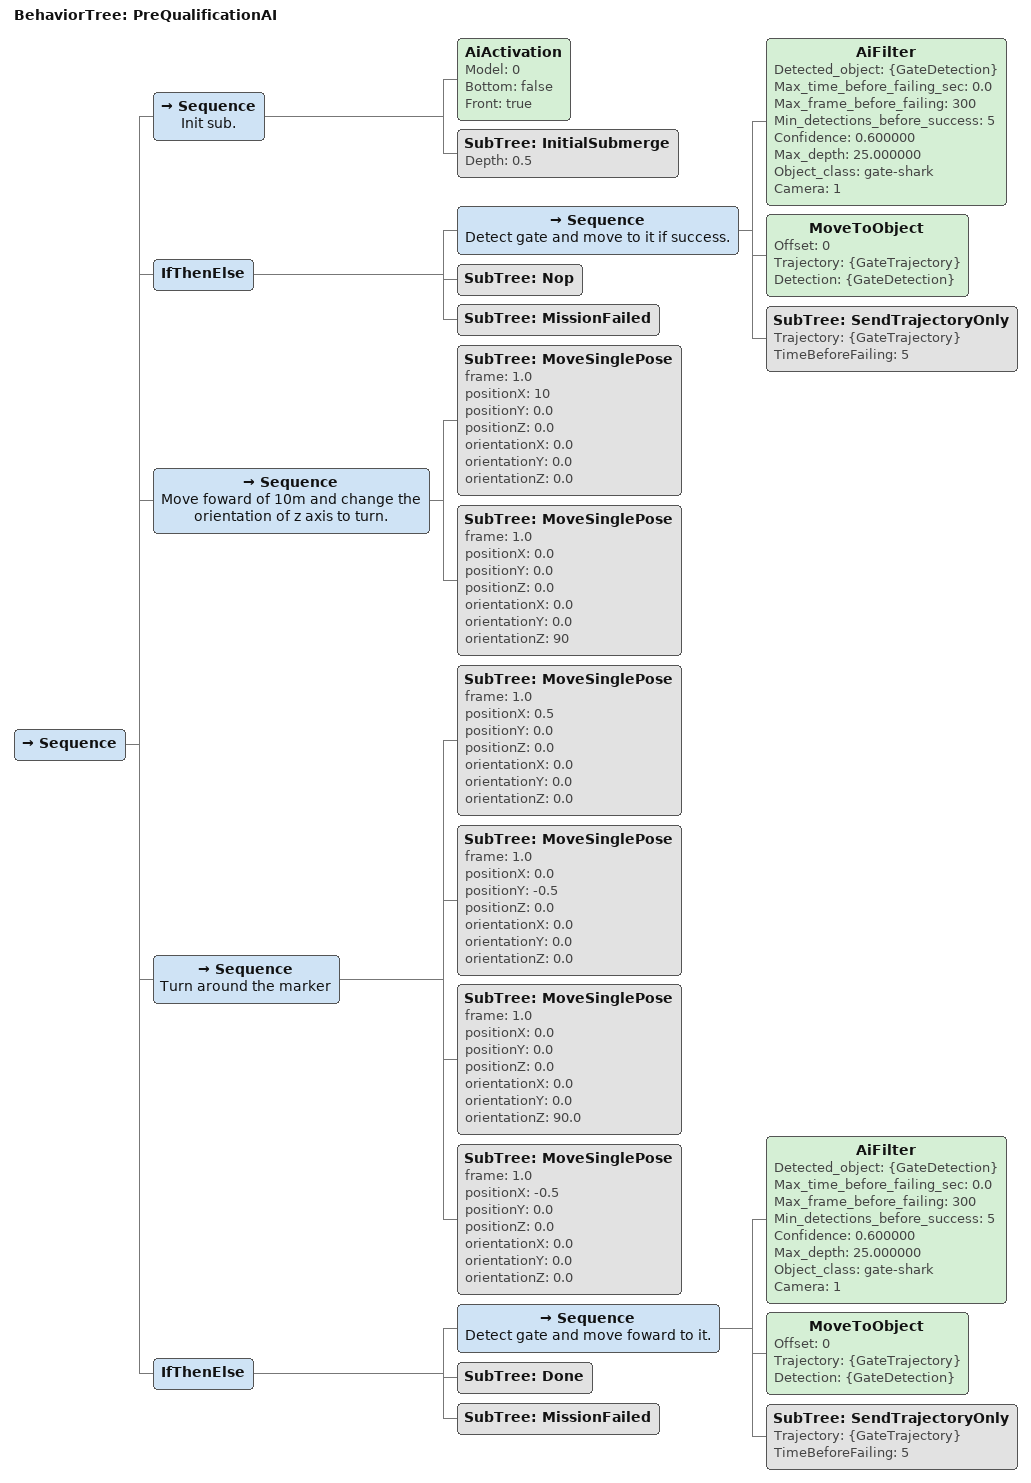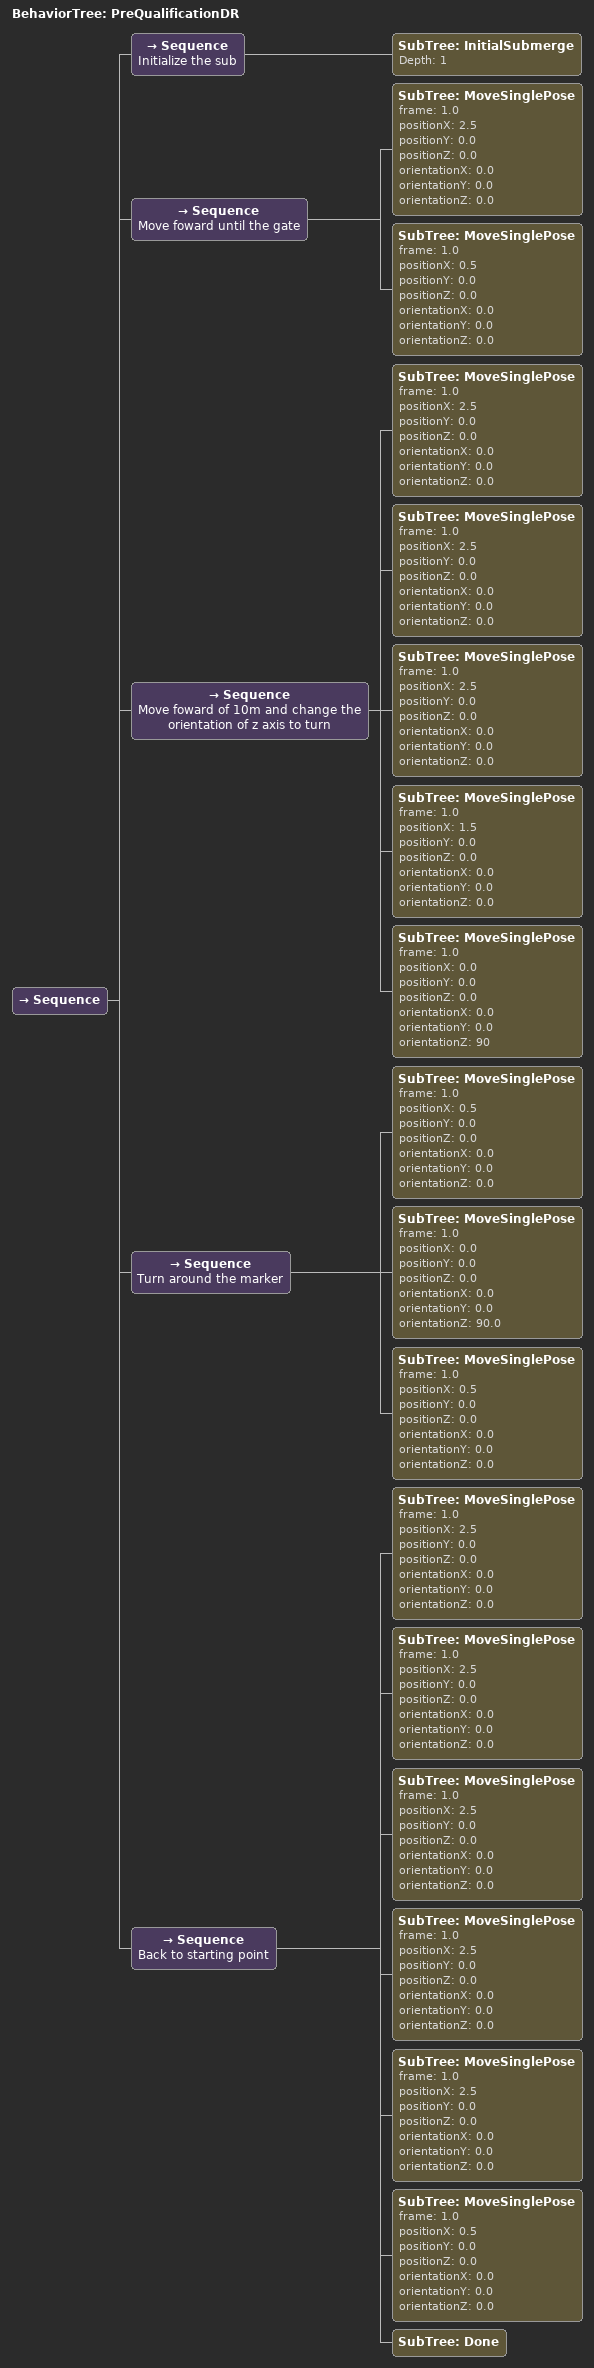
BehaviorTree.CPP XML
<?xml version="1.0" encoding="UTF-8"?>
<root BTCPP_format="4">
  <BehaviorTree ID="PreQualificationAI">
    <Sequence>
      <Sequence name="Init sub.">
        <AiActivation Model="0"
                      Bottom="false"
                      Front="true"/>
        <SubTree ID="InitialSubmerge"
                 Depth="0.5"/>
      </Sequence>
      <IfThenElse>
        <Sequence name="Detect gate and move to it if success.">
          <AiFilter Detected_object="{GateDetection}"
                    Max_time_before_failing_sec="0.0"
                    Max_frame_before_failing="300"
                    Min_detections_before_success="5"
                    Confidence="0.600000"
                    Max_depth="25.000000"
                    Object_class="gate-shark"
                    Camera="1"/>
          <MoveToObject Offset="0"
                        Trajectory="{GateTrajectory}"
                        Detection="{GateDetection}"/>
          <SubTree ID="SendTrajectoryOnly"
                   Trajectory="{GateTrajectory}"
                   TimeBeforeFailing="5"/>
        </Sequence>
        <SubTree ID="Nop"/>
        <SubTree ID="MissionFailed"/>
      </IfThenElse>
      <Sequence name="Move foward of 10m and change the orientation of z axis to turn.">
        <SubTree ID="MoveSinglePose"
                 frame="1.0"
                 positionX="10"
                 positionY="0.0"
                 positionZ="0.0"
                 orientationX="0.0"
                 orientationY="0.0"
                 orientationZ="0.0"/>
        <SubTree ID="MoveSinglePose"
                 frame="1.0"
                 positionX="0.0"
                 positionY="0.0"
                 positionZ="0.0"
                 orientationX="0.0"
                 orientationY="0.0"
                 orientationZ="90"/>
      </Sequence>
      <Sequence name="Turn around the marker">
        <SubTree ID="MoveSinglePose"
                 frame="1.0"
                 positionX="0.5"
                 positionY="0.0"
                 positionZ="0.0"
                 orientationX="0.0"
                 orientationY="0.0"
                 orientationZ="0.0"/>
        <SubTree ID="MoveSinglePose"
                 frame="1.0"
                 positionX="0.0"
                 positionY="-0.5"
                 positionZ="0.0"
                 orientationX="0.0"
                 orientationY="0.0"
                 orientationZ="0.0"/>
        <SubTree ID="MoveSinglePose"
                 frame="1.0"
                 positionX="0.0"
                 positionY="0.0"
                 positionZ="0.0"
                 orientationX="0.0"
                 orientationY="0.0"
                 orientationZ="90.0"/>
        <SubTree ID="MoveSinglePose"
                 frame="1.0"
                 positionX="-0.5"
                 positionY="0.0"
                 positionZ="0.0"
                 orientationX="0.0"
                 orientationY="0.0"
                 orientationZ="0.0"/>
      </Sequence>
      <IfThenElse>
        <Sequence name="Detect gate and move foward to it.">
          <AiFilter Detected_object="{GateDetection}"
                    Max_time_before_failing_sec="0.0"
                    Max_frame_before_failing="300"
                    Min_detections_before_success="5"
                    Confidence="0.600000"
                    Max_depth="25.000000"
                    Object_class="gate-shark"
                    Camera="1"/>
          <MoveToObject Offset="0"
                        Trajectory="{GateTrajectory}"
                        Detection="{GateDetection}"/>
          <SubTree ID="SendTrajectoryOnly"
                   Trajectory="{GateTrajectory}"
                   TimeBeforeFailing="5"/>
        </Sequence>
        <SubTree ID="Done"/>
        <SubTree ID="MissionFailed"/>
      </IfThenElse>
    </Sequence>
  </BehaviorTree>

  <BehaviorTree ID="PreQualificationDR">
    <Sequence>
      <Sequence name="Initialize the sub">
        <SubTree ID="InitialSubmerge"
                 Depth="1"/>
      </Sequence>
      <Sequence name="Move foward until the gate">
        <SubTree ID="MoveSinglePose"
                 frame="1.0"
                 positionX="2.5"
                 positionY="0.0"
                 positionZ="0.0"
                 orientationX="0.0"
                 orientationY="0.0"
                 orientationZ="0.0"/>
        <SubTree ID="MoveSinglePose"
                 frame="1.0"
                 positionX="0.5"
                 positionY="0.0"
                 positionZ="0.0"
                 orientationX="0.0"
                 orientationY="0.0"
                 orientationZ="0.0"/>
      </Sequence>
      <Sequence name="Move foward of 10m and change the orientation of z axis to turn">
        <SubTree ID="MoveSinglePose"
                 frame="1.0"
                 positionX="2.5"
                 positionY="0.0"
                 positionZ="0.0"
                 orientationX="0.0"
                 orientationY="0.0"
                 orientationZ="0.0"/>
        <SubTree ID="MoveSinglePose"
                 frame="1.0"
                 positionX="2.5"
                 positionY="0.0"
                 positionZ="0.0"
                 orientationX="0.0"
                 orientationY="0.0"
                 orientationZ="0.0"/>
        <SubTree ID="MoveSinglePose"
                 frame="1.0"
                 positionX="2.5"
                 positionY="0.0"
                 positionZ="0.0"
                 orientationX="0.0"
                 orientationY="0.0"
                 orientationZ="0.0"/>
        <SubTree ID="MoveSinglePose"
                 frame="1.0"
                 positionX="1.5"
                 positionY="0.0"
                 positionZ="0.0"
                 orientationX="0.0"
                 orientationY="0.0"
                 orientationZ="0.0"/>
        <SubTree ID="MoveSinglePose"
                 frame="1.0"
                 positionX="0.0"
                 positionY="0.0"
                 positionZ="0.0"
                 orientationX="0.0"
                 orientationY="0.0"
                 orientationZ="90"/>
      </Sequence>
      <Sequence name="Turn around the marker">
        <SubTree ID="MoveSinglePose"
                 frame="1.0"
                 positionX="0.5"
                 positionY="0.0"
                 positionZ="0.0"
                 orientationX="0.0"
                 orientationY="0.0"
                 orientationZ="0.0"/>
        <SubTree ID="MoveSinglePose"
                 frame="1.0"
                 positionX="0.0"
                 positionY="0.0"
                 positionZ="0.0"
                 orientationX="0.0"
                 orientationY="0.0"
                 orientationZ="90.0"/>
        <SubTree ID="MoveSinglePose"
                 frame="1.0"
                 positionX="0.5"
                 positionY="0.0"
                 positionZ="0.0"
                 orientationX="0.0"
                 orientationY="0.0"
                 orientationZ="0.0"/>
      </Sequence>
      <Sequence name="Back to starting point">
        <SubTree ID="MoveSinglePose"
                 frame="1.0"
                 positionX="2.5"
                 positionY="0.0"
                 positionZ="0.0"
                 orientationX="0.0"
                 orientationY="0.0"
                 orientationZ="0.0"/>
        <SubTree ID="MoveSinglePose"
                 frame="1.0"
                 positionX="2.5"
                 positionY="0.0"
                 positionZ="0.0"
                 orientationX="0.0"
                 orientationY="0.0"
                 orientationZ="0.0"/>
        <SubTree ID="MoveSinglePose"
                 frame="1.0"
                 positionX="2.5"
                 positionY="0.0"
                 positionZ="0.0"
                 orientationX="0.0"
                 orientationY="0.0"
                 orientationZ="0.0"/>
        <SubTree ID="MoveSinglePose"
                 frame="1.0"
                 positionX="2.5"
                 positionY="0.0"
                 positionZ="0.0"
                 orientationX="0.0"
                 orientationY="0.0"
                 orientationZ="0.0"/>
        <SubTree ID="MoveSinglePose"
                 frame="1.0"
                 positionX="2.5"
                 positionY="0.0"
                 positionZ="0.0"
                 orientationX="0.0"
                 orientationY="0.0"
                 orientationZ="0.0"/>
        <SubTree ID="MoveSinglePose"
                 frame="1.0"
                 positionX="0.5"
                 positionY="0.0"
                 positionZ="0.0"
                 orientationX="0.0"
                 orientationY="0.0"
                 orientationZ="0.0"/>
        <SubTree ID="Done"/>
      </Sequence>
    </Sequence>
  </BehaviorTree>

</root>
